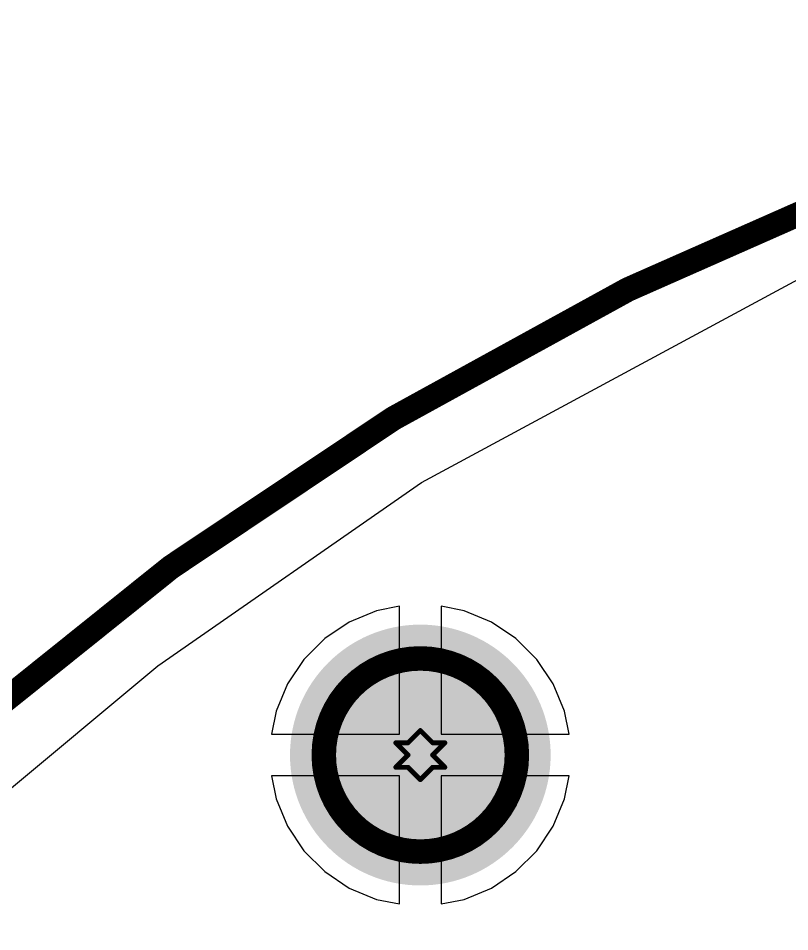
# Model space of a CAD drawing. Header units: inches. Extents: x -5 to 433, y -20 to 71.
# Drawn here: x 5.84 to 13.83, y 61.17 to 70.63 of the extents above; entities that cross this region are included whole.
import ezdxf

# ---------------------------------------------------------------- set-up
doc = ezdxf.new("R2010")
doc.units = ezdxf.units.IN
for name, color, linetype in [('Board Outline', 216, 'Continuous'), ('Bottom Layer', 5, 'Continuous'), ('Bottom Solder', 6, 'Continuous'), ('Drill Drawing', 1, 'Continuous'), ('Multi-Layer', 9, 'Continuous'), ('Pad Holes', 156, 'Continuous'), ('Top Layer', 1, 'Continuous'), ('Top Solder', 216, 'Continuous')]:
    doc.layers.add(name, color=color, linetype=linetype)

msp = doc.modelspace()

# ---------------------------------------------------------------- hatches: boundary and pattern name
at = {"layer": 'Bottom Layer'}
h = msp.add_hatch(color=5, dxfattribs=at)
edge = h.paths.add_edge_path()
edge.add_arc((10, 63), 1.3, 0, 360)
at = {"layer": 'Bottom Solder'}
h = msp.add_hatch(color=6, dxfattribs=at)
edge = h.paths.add_edge_path()
edge.add_arc((10, 63), 1.35, 0, 360)
at = {"layer": 'Multi-Layer'}
h = msp.add_hatch(color=9, dxfattribs=at)
edge = h.paths.add_edge_path()
edge.add_arc((10, 63), 1.3, 0, 360)
at = {"layer": 'Pad Holes'}
h = msp.add_hatch(color=7, dxfattribs=at)
edge = h.paths.add_edge_path()
edge.add_arc((10, 63), 1, 0, 360)
at = {"layer": 'Top Layer'}
h = msp.add_hatch(color=1, dxfattribs=at)
edge = h.paths.add_edge_path()
edge.add_arc((10, 63), 1.3, 0, 360)
at = {"layer": 'Top Solder'}
h = msp.add_hatch(color=216, dxfattribs=at)
edge = h.paths.add_edge_path()
edge.add_arc((10, 63), 1.35, 0, 360)

# ---------------------------------------------------------------- linework, layer by layer
at = {"layer": 'Board Outline'}
for points in [[(3.2501, 61.2979, 0.254, 0.254, -0.152792), (20, 70.5, 0.254, 0.254, 0)], [(9, 63, 0.254, 0.254, -1), (11, 63, 0.254, 0.254, 0)], [(11, 63, 0.254, 0.254, -1), (9, 63, 0.254, 0.254, 0)]]:
    msp.add_lwpolyline(points, format="xyseb", dxfattribs=at)
for points in [[(8.9365, 63, 0.127, 0.127, 1), (9.0635, 63, 0.127, 0.127, 1)], [(8.9365, 63, 0.127, 0.127, 1), (9.0635, 63, 0.127, 0.127, 1)], [(10.9365, 63, 0.127, 0.127, 1), (11.0635, 63, 0.127, 0.127, 1)], [(10.9365, 63, 0.127, 0.127, 1), (11.0635, 63, 0.127, 0.127, 1)]]:
    msp.add_lwpolyline(points, format="xyseb", close=True, dxfattribs=at)
at = {"layer": 'Drill Drawing'}
for points in [[(9.873, 63.127, 0.0508, 0.0508, 0), (10, 63.254, 0.0508, 0.0508, 0)], [(10, 63.254, 0.0508, 0.0508, 0), (10.127, 63.127, 0.0508, 0.0508, 0)], [(9.746, 63.127, 0.0508, 0.0508, 0), (9.873, 63, 0.0508, 0.0508, 0)], [(9.746, 63.127, 0.0508, 0.0508, 0), (9.873, 63.127, 0.0508, 0.0508, 0)], [(10.127, 63.127, 0.0508, 0.0508, 0), (10.254, 63.127, 0.0508, 0.0508, 0)], [(10.127, 63, 0.0508, 0.0508, 0), (10.254, 63.127, 0.0508, 0.0508, 0)], [(9.746, 62.873, 0.0508, 0.0508, 0), (9.873, 63, 0.0508, 0.0508, 0)], [(10.127, 63, 0.0508, 0.0508, 0), (10.254, 62.873, 0.0508, 0.0508, 0)], [(9.746, 62.873, 0.0508, 0.0508, 0), (9.873, 62.873, 0.0508, 0.0508, 0)], [(9.873, 62.873, 0.0508, 0.0508, 0), (10, 62.746, 0.0508, 0.0508, 0)], [(10, 62.746, 0.0508, 0.0508, 0), (10.127, 62.873, 0.0508, 0.0508, 0)], [(10.127, 62.873, 0.0508, 0.0508, 0), (10.254, 62.873, 0.0508, 0.0508, 0)]]:
    msp.add_lwpolyline(points, format="xyseb", dxfattribs=at)
for points in [[(9.9873, 63.254, 0.0254, 0.0254, 1), (10.0127, 63.254, 0.0254, 0.0254, 1)], [(9.9873, 63.254, 0.0254, 0.0254, 1), (10.0127, 63.254, 0.0254, 0.0254, 1)], [(9.7333, 63.127, 0.0254, 0.0254, 1), (9.7587, 63.127, 0.0254, 0.0254, 1)], [(9.7333, 63.127, 0.0254, 0.0254, 1), (9.7587, 63.127, 0.0254, 0.0254, 1)], [(9.8603, 63.127, 0.0254, 0.0254, 1), (9.8857, 63.127, 0.0254, 0.0254, 1)], [(9.8603, 63.127, 0.0254, 0.0254, 1), (9.8857, 63.127, 0.0254, 0.0254, 1)], [(10.1143, 63.127, 0.0254, 0.0254, 1), (10.1397, 63.127, 0.0254, 0.0254, 1)], [(10.1143, 63.127, 0.0254, 0.0254, 1), (10.1397, 63.127, 0.0254, 0.0254, 1)], [(10.2413, 63.127, 0.0254, 0.0254, 1), (10.2667, 63.127, 0.0254, 0.0254, 1)], [(10.2413, 63.127, 0.0254, 0.0254, 1), (10.2667, 63.127, 0.0254, 0.0254, 1)], [(9.8603, 63, 0.0254, 0.0254, 1), (9.8857, 63, 0.0254, 0.0254, 1)], [(9.8603, 63, 0.0254, 0.0254, 1), (9.8857, 63, 0.0254, 0.0254, 1)], [(10.1143, 63, 0.0254, 0.0254, 1), (10.1397, 63, 0.0254, 0.0254, 1)], [(10.1143, 63, 0.0254, 0.0254, 1), (10.1397, 63, 0.0254, 0.0254, 1)], [(9.7333, 62.873, 0.0254, 0.0254, 1), (9.7587, 62.873, 0.0254, 0.0254, 1)], [(9.7333, 62.873, 0.0254, 0.0254, 1), (9.7587, 62.873, 0.0254, 0.0254, 1)], [(9.8603, 62.873, 0.0254, 0.0254, 1), (9.8857, 62.873, 0.0254, 0.0254, 1)], [(9.8603, 62.873, 0.0254, 0.0254, 1), (9.8857, 62.873, 0.0254, 0.0254, 1)], [(10.1143, 62.873, 0.0254, 0.0254, 1), (10.1397, 62.873, 0.0254, 0.0254, 1)], [(10.1143, 62.873, 0.0254, 0.0254, 1), (10.1397, 62.873, 0.0254, 0.0254, 1)], [(10.2413, 62.873, 0.0254, 0.0254, 1), (10.2667, 62.873, 0.0254, 0.0254, 1)], [(10.2413, 62.873, 0.0254, 0.0254, 1), (10.2667, 62.873, 0.0254, 0.0254, 1)], [(9.9873, 62.746, 0.0254, 0.0254, 1), (10.0127, 62.746, 0.0254, 0.0254, 1)], [(9.9873, 62.746, 0.0254, 0.0254, 1), (10.0127, 62.746, 0.0254, 0.0254, 1)]]:
    msp.add_lwpolyline(points, format="xyseb", close=True, dxfattribs=at)
at = {"layer": 'Top Layer'}
for p, q in [((10.0128, 65.8198), (14.335, 68.152)), ((7.2821, 63.9244), (10.0128, 65.8198)), ((9.5467, 64.4943), (9.2639, 64.3771)), ((9.7841, 64.5415), (9.5467, 64.4943)), ((9.7841, 63.2159), (9.7841, 64.5415)), ((10.4533, 64.4943), (10.2159, 64.5415)), ((10.2159, 64.5415), (10.2159, 63.2159)), ((10.7361, 64.3771), (10.4533, 64.4943)), ((9.2639, 64.3771), (9.0094, 64.2071)), ((10.9906, 64.2071), (10.7361, 64.3771)), ((9.0094, 64.2071), (8.7929, 63.9906)), ((11.2071, 63.9906), (10.9906, 64.2071)), ((5.072, 62.0839), (7.2821, 63.9244)), ((8.7929, 63.9906), (8.6229, 63.7361)), ((11.3771, 63.7361), (11.2071, 63.9906)), ((8.6229, 63.7361), (8.5057, 63.4533)), ((11.4943, 63.4533), (11.3771, 63.7361)), ((8.5057, 63.4533), (8.4585, 63.2159)), ((11.5415, 63.2159), (11.4943, 63.4533)), ((8.4585, 63.2159), (9.7841, 63.2159)), ((10.2159, 63.2159), (11.5415, 63.2159)), ((9.7841, 62.7841), (8.4585, 62.7841)), ((8.4585, 62.7841), (8.5057, 62.5467)), ((9.7841, 61.4585), (9.7841, 62.7841)), ((11.5415, 62.7841), (10.2159, 62.7841)), ((10.2159, 62.7841), (10.2159, 61.4585)), ((11.4943, 62.5467), (11.5415, 62.7841)), ((8.5057, 62.5467), (8.6229, 62.2639)), ((11.3771, 62.2639), (11.4943, 62.5467)), ((8.6229, 62.2639), (8.7929, 62.0094)), ((11.2071, 62.0094), (11.3771, 62.2639)), ((8.7929, 62.0094), (9.0094, 61.7929)), ((10.9906, 61.7929), (11.2071, 62.0094)), ((9.0094, 61.7929), (9.2639, 61.6229)), ((10.7361, 61.6229), (10.9906, 61.7929)), ((9.2639, 61.6229), (9.5467, 61.5057)), ((10.4533, 61.5057), (10.7361, 61.6229)), ((9.5467, 61.5057), (9.7841, 61.4585)), ((10.2159, 61.4585), (10.4533, 61.5057))]:
    msp.add_line(p, q, dxfattribs=at)

doc.saveas('drawing.dxf')
